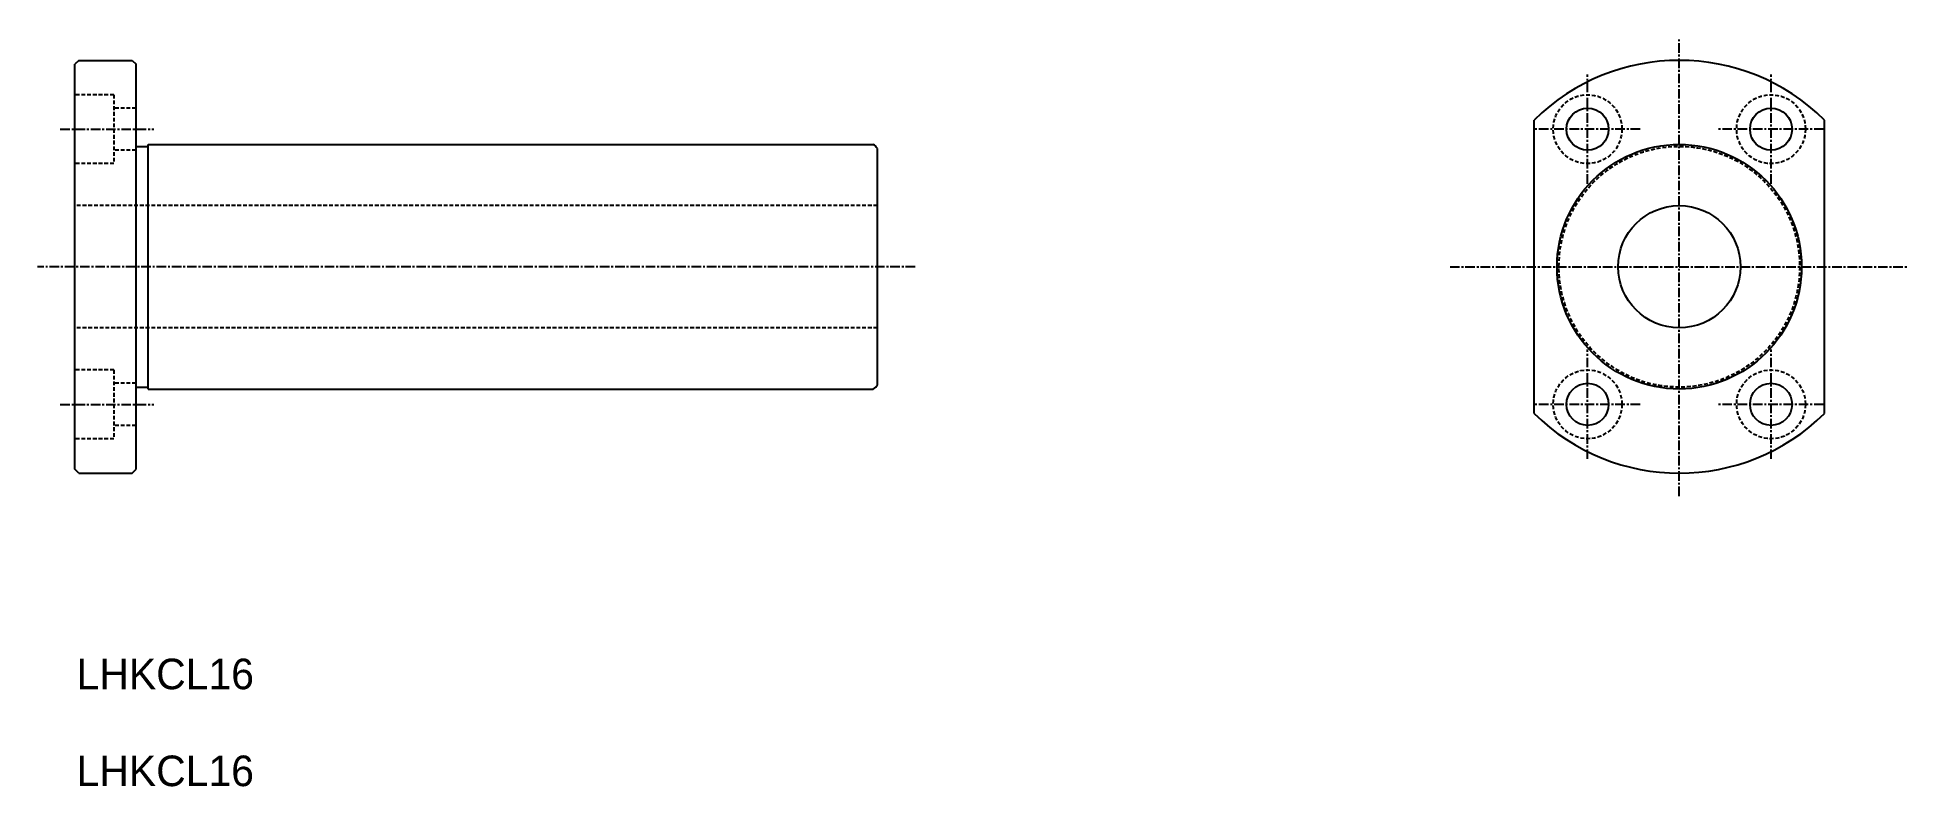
# Model space of a CAD drawing. Extents: x 243 to 488, y 130 to 229.
import ezdxf

# ---------------------------------------------------------------- set-up
doc = ezdxf.new("R2010")
doc.units = 0
doc.linetypes.add('CENTER', pattern=[2, 1.25, -0.25, 0.25, -0.25])
doc.linetypes.add('DASHED', pattern=[0.75, 0.5, -0.25])
doc.layers.get('0').update_dxf_attribs({"linetype": 'CONTINUOUS'})
doc.layers.add('CENTER', color=1, linetype='CENTER')

msp = doc.modelspace()

# ---------------------------------------------------------------- linework, layer by layer
at = {"color": 7, "linetype": 'CONTINUOUS'}
for p, q in [((248.83, 225.5), (248.33, 225)), ((248.83, 225.5), (255.83, 225.5)), ((255.83, 225.5), (256.33, 225)), ((248.33, 172), (248.33, 225)), ((256.33, 172), (256.33, 225)), ((439.24, 179.32), (439.24, 217.69)), ((477.24, 179.32), (477.24, 217.69)), ((256.33, 214.25), (257.93, 214.25)), ((257.93, 182.5), (257.93, 214.5)), ((257.93, 214.5), (352.78, 214.5)), ((353.33, 183.05), (353.33, 213.96)), ((256.33, 182.75), (257.93, 182.75)), ((257.93, 182.5), (352.78, 182.5)), ((273.95, 182.5), (273.95, 182.5)), ((291.58, 182.5), (291.58, 182.5)), ((248.83, 171.5), (248.33, 172)), ((248.83, 171.5), (255.83, 171.5)), ((255.83, 171.5), (256.33, 172))]:
    msp.add_line(p, q, dxfattribs=at)
at = {"color": 3, "linetype": 'DASHED'}
for p, q in [((253.43, 221), (248.33, 221)), ((253.43, 221), (253.43, 212)), ((256.33, 219.25), (253.43, 219.25)), ((256.33, 213.75), (253.43, 213.75)), ((253.43, 212), (248.33, 212)), ((353.33, 206.5), (248.33, 206.5)), ((353.33, 190.5), (248.33, 190.5)), ((253.43, 185), (248.33, 185)), ((253.43, 185), (253.43, 176)), ((256.33, 183.25), (253.43, 183.25)), ((256.33, 177.75), (253.43, 177.75)), ((253.43, 176), (248.33, 176))]:
    msp.add_line(p, q, dxfattribs=at)
for centre, radius in [((446.24, 216.5), 4.5), ((470.24, 216.5), 4.5), ((458.24, 198.5), 15.75), ((446.24, 180.5), 4.5), ((470.24, 180.5), 4.5)]:
    msp.add_circle(centre, radius, dxfattribs=at)
at = {"color": 7, "linetype": 'CONTINUOUS'}
for centre, radius in [((446.24, 216.5), 2.75), ((470.24, 216.5), 2.75), ((458.24, 198.5), 16), ((458.24, 198.5), 8), ((446.24, 180.5), 2.75), ((470.24, 180.5), 2.75)]:
    msp.add_circle(centre, radius, dxfattribs=at)
for centre, radius, start, end in [((458.24, 198.5), 27, 45.2751, 134.7249), ((352.18, 213.35), 1.3, 27.7958, 62.2042), ((352.18, 183.65), 1.3, 297.7958, 332.2042), ((458.24, 198.5), 27, 225.2751, 314.7249)]:
    msp.add_arc(centre, radius, start, end, dxfattribs=at)
at = {"layer": 'CENTER', "color": 1, "linetype": 'CENTER'}
for p, q in [((458.24, 168.5), (458.24, 228.5)), ((446.24, 209.35), (446.24, 223.66)), ((470.24, 209.35), (470.24, 223.66)), ((246.41, 216.5), (258.67, 216.5)), ((453.12, 216.5), (439.36, 216.5)), ((477.12, 216.5), (463.36, 216.5)), ((358.26, 198.5), (243.43, 198.5)), ((428.24, 198.5), (488.24, 198.5)), ((446.24, 173.35), (446.24, 187.66)), ((470.24, 173.35), (470.24, 187.66)), ((246.41, 180.5), (258.67, 180.5)), ((453.12, 180.5), (439.36, 180.5)), ((477.12, 180.5), (463.36, 180.5))]:
    msp.add_line(p, q, dxfattribs=at)

# ---------------------------------------------------------------- texts
at = {"color": 7, "linetype": 'CONTINUOUS'}
for p in [(248.56, 143.23), (248.56, 130.55)]:
    msp.add_text('LHKCL16', height=4, dxfattribs=at).set_placement(p)

doc.saveas('drawing.dxf')
